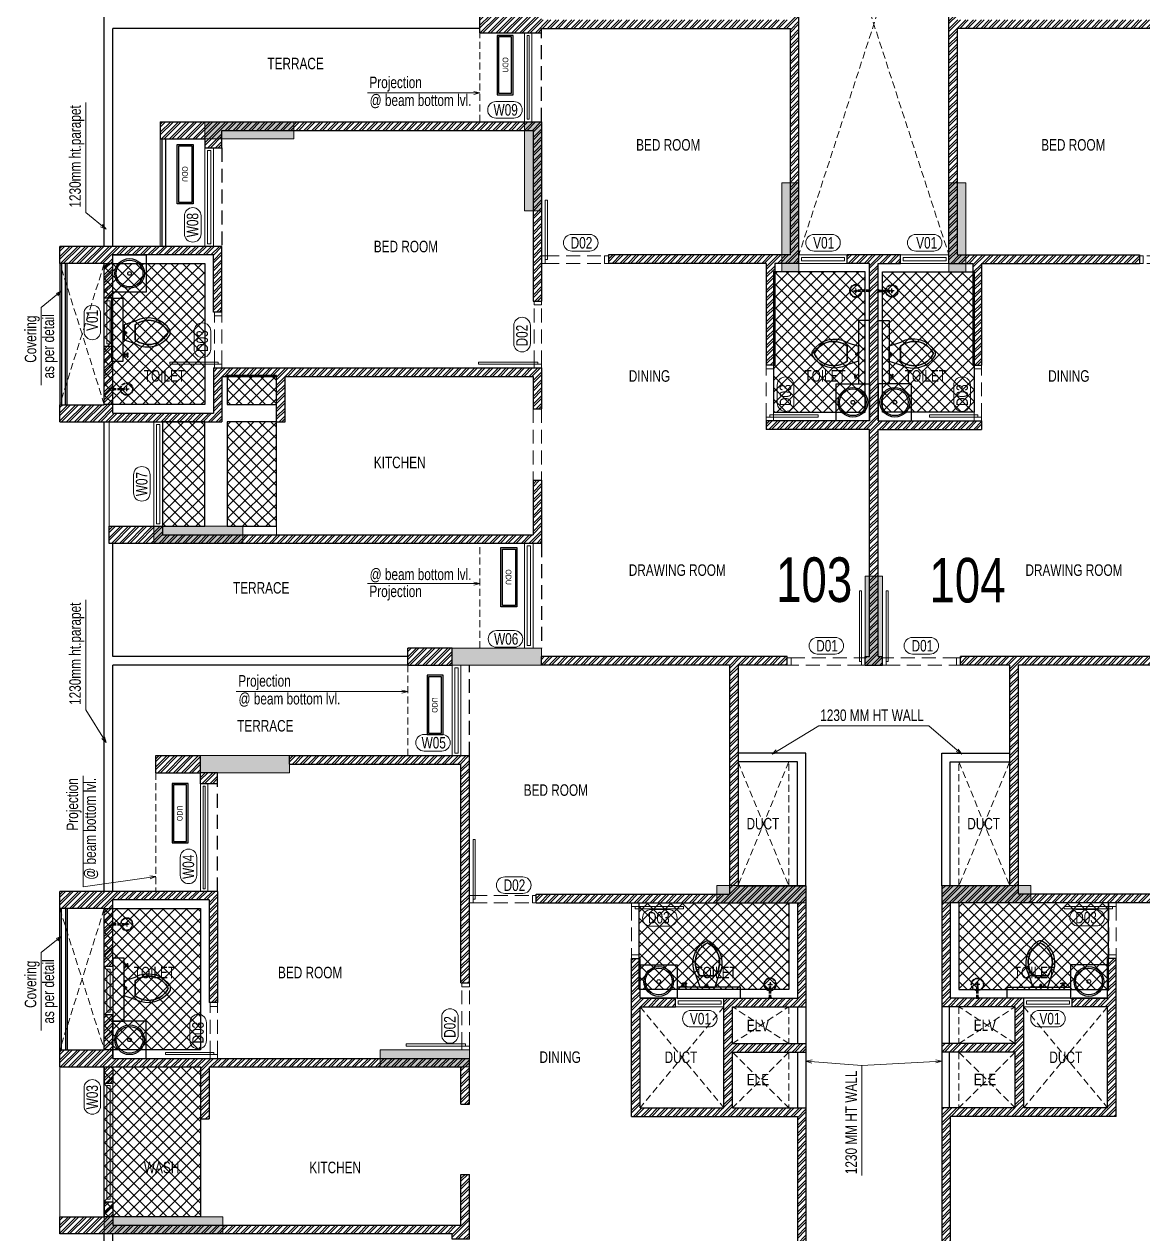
# Model space of a CAD drawing. Header units: inches. Extents: x 853900 to 962947, y 469960 to 560972.
# Drawn here: x 856192 to 871256, y 514553 to 530841 of the extents above; entities that cross this region are included whole.
import ezdxf
from ezdxf.enums import TextEntityAlignment as Align

# ---------------------------------------------------------------- set-up
doc = ezdxf.new("R2010")
doc.units = ezdxf.units.IN
doc.header["$LTSCALE"] = 750
doc.linetypes.add('HIDDEN', pattern=[0.375, 0.25, -0.125])
doc.linetypes.add('HIDDEN2', pattern=[0.1875, 0.125, -0.0625])
doc.layers.get('0').update_dxf_attribs({"color": 8})
for name, color, linetype in [('a-Text-Room-HM', 8, 'Continuous'), ('ELE-02-MSA', 8, 'Continuous'), ('HATCH-SUNK 300MM-MSA', 253, 'Continuous'), ('P.FIXTURE', 8, 'Continuous'), ('R.C.C HATCH-MSA', 253, 'Continuous')]:
    doc.layers.add(name, color=color, linetype=linetype)
for name, color, linetype, lineweight in [('COLUMN', 8, 'Continuous', 13), ('DOOR NO-MSA', 8, 'Continuous', 9), ('DOOR-MSA', 8, 'Continuous', 13), ('DOTTED LINE-MSA', 8, 'HIDDEN2', 13), ('ELE-01-MSA', 8, 'Continuous', 30), ('ELE-03-MSA', 8, 'Continuous', 18), ('ELE-04-MSA', 8, 'Continuous', 15), ('TEXT DETAIL-MSA', 8, 'Continuous', 13), ('TEXT ROOM NAME-MSA', 8, 'Continuous', 13), ('WALL HATCH-MSA', 253, 'Continuous', 9), ('WALL-MSA', 8, 'Continuous', 30), ('WINDOE NO-MAS', 8, 'Continuous', 9), ('WINDOW-MSA', 8, 'Continuous', 13)]:
    doc.layers.add(name, color=color, linetype=linetype, lineweight=lineweight)
doc.styles.add('125', font='swisscl.ttf', dxfattribs={"height": 125})
doc.styles.add('ARIAL', font='swisscl.ttf')
doc.styles.add('Arial Narrow', font='swisscl.ttf', dxfattribs={"height": 150})
doc.styles.add('Arial-Reg', font='swisscl.ttf', dxfattribs={"height": 155})
doc.styles.add('Arial-Reg+0.8Sc', font='swisscl.ttf')
doc.styles.add('MtXpl_Swis721_LtCn_B', font='swisscl.ttf')
doc.dimstyles.new('100 K.T', dxfattribs={"dimtxt": 360, "dimasz": 80, "dimexe": 0.18, "dimexo": 0.0625, "dimgap": 1, "dimtad": 1, "dimdec": 0, "dimzin": 0, "dimdsep": 46, "dimtxsty": 'ARIAL', "dimblk": 'DOT', "dimcen": 0.09, "dimse1": 1, "dimse2": 1, "dimclrd": 50, "dimclrt": 256, "dimadec": 0, "dimazin": 0, "dimtfac": 1, "dimtdec": 0, "dimtofl": 0, "dimtmove": 1, "dimatfit": 0, "dimfxl": 1, "dimtolj": 1, "dimtzin": 0, "dimlwd": -1, "dimarcsym": 0})
pattern_1 = [(45, (-826309.495, -504339.46), (-53.0330086, 53.0330086), []), (45, (-826274.14, -504339.46), (-53.0330086, 53.0330086), [])]

# ---------------------------------------------------------------- blocks, each defined once
blk = doc.blocks.new('A$C59c041b7')
at = {"layer": 'HATCH-SUNK 300MM-MSA', "transparency": 33554559}
h = blk.add_hatch(dxfattribs=at)
h.set_pattern_fill('ANSI37', color=256, scale=35)
h.paths.add_polyline_path([(0, -32653), (1353, -32653), (1353, -34555), (0, -34555)])
h = blk.add_hatch(dxfattribs=at)
h.set_pattern_fill('ANSI37', color=256, scale=35)
h.paths.add_polyline_path([(10248, -32767), (9013, -32767), (9013, -34658), (10248, -34658)])
h = blk.add_hatch(dxfattribs=at)
h.set_pattern_fill('ANSI37', color=256, scale=35)
h.paths.add_polyline_path([(10478, -32767), (11713, -32767), (11713, -34658), (10478, -34658)])
h = blk.add_hatch(dxfattribs=at)
h.set_pattern_fill('ANSI37', color=256, scale=35)
h.paths.add_polyline_path([(2319, -34162), (1653, -34162), (1653, -34555), (2319, -34555)])
h = blk.add_hatch(dxfattribs=at)
h.set_pattern_fill('ANSI37', color=256, scale=35)
h.paths.add_polyline_path([(1353, -34785), (782, -34785), (782, -36194), (1353, -36194)])
h = blk.add_hatch(dxfattribs=at)
h.set_pattern_fill('ANSI37', color=256, scale=35)
h.paths.add_polyline_path([(2319, -34785), (1653, -34785), (1653, -36194), (2319, -36194)])
h = blk.add_hatch(dxfattribs=at)
h.set_pattern_fill('ANSI37', color=256, scale=35)
h.paths.add_polyline_path([(0, -41340), (1295, -41340), (1295, -43242), (0, -43242)])
h = blk.add_hatch(dxfattribs=at)
h.set_pattern_fill('ANSI37', color=256, scale=35)
h.paths.add_polyline_path([(7201, -41262), (9219, -41262), (9219, -42432), (7201, -42432)])
h = blk.add_hatch(dxfattribs=at)
h.set_pattern_fill('ANSI37', color=256, scale=35)
h.paths.add_polyline_path([(13525, -41262), (11507, -41262), (11508, -42432), (13525, -42432)])
h = blk.add_hatch(dxfattribs=at)
h.set_pattern_fill('ANSI37', color=256, scale=35)
h.paths.add_polyline_path([(0, -43472), (1295, -43472), (1295, -45490), (0, -45490)])
at = {"layer": 'HATCH-SUNK 300MM-MSA'}
for points in [[(0, -32653), (1353, -32653), (1353, -34555), (0, -34555)], [(10248, -32767), (9013, -32767), (9013, -34658), (10248, -34658)], [(10478, -32767), (11713, -32767), (11713, -34658), (10478, -34658)], [(2319, -34162), (1653, -34162), (1653, -34555), (2319, -34555)], [(1353, -34785), (782, -34785), (782, -36194), (1353, -36194)], [(2319, -34785), (1653, -34785), (1653, -36194), (2319, -36194)], [(0, -41340), (1295, -41340), (1295, -43242), (0, -43242)], [(7201, -41262), (9219, -41262), (9219, -42432), (7201, -42432)], [(13525, -41262), (11507, -41262), (11508, -42432), (13525, -42432)], [(0, -43472), (1295, -43472), (1295, -45490), (0, -45490)]]:
    blk.add_lwpolyline(points, close=True, dxfattribs=at)
blk = doc.blocks.new('t4tgg34')
for points in [[(375405, -62759), (375391, -62745), (375391, -62738), (375371, -62738), (375371, -62720), (375391, -62720), (375391, -62713), (375405, -62699), (375405, -62635), (375255, -62585, 0.412342), (374785, -62709, 0.132891), (374785, -62761, 0.412336), (375255, -62885), (375405, -62835)], [(375255, -62835, -0.475238), (374809, -62735, -0.475243), (375255, -62635)]]:
    blk.add_lwpolyline(points, format="xyb", close=True)
blk.add_lwpolyline([(375255, -62835), (375255, -62635, 0.475243), (374809, -62735, 0.475238), (375255, -62835, 0.489246)], format="xyb")
blk.add_lwpolyline([(375405, -62635), (375405, -62699), (375391, -62713), (375391, -62720), (375371, -62720), (375371, -62738), (375391, -62738), (375391, -62745), (375405, -62759), (375405, -62699), (375405, -62835)])
blk = doc.blocks.new('9')
at = {"linetype": 'Continuous'}
for p, q in [((709870, -390415), (709870, -390434)), ((709876, -390415), (709876, -390434)), ((709876, -390434), (709870, -390434))]:
    blk.add_line(p, q, dxfattribs=at)
for points in [[(709876, -390396), (709876, -390377), (709870, -390377), (709870, -390396)], [(709895, -390396), (709920, -390370), (709920, -390440), (709895, -390415)]]:
    blk.add_lwpolyline(points, dxfattribs=at)
blk.add_lwpolyline([(709895, -390415), (709870, -390415), (709870, -390396), (709895, -390396)], close=True, dxfattribs=at)
blk = doc.blocks.new('SHOWE')
at = {"linetype": 'HIDDEN', "ltscale": 0.2}
for p, q in [((3964261, -1171718), (3964261, -1171675)), ((3964261, -1171675), (3964263, -1171675)), ((3964261, -1171718), (3964263, -1171718)), ((3964264, -1171676), (3964264, -1171716)), ((3964269, -1171681), (3964269, -1171696)), ((3964269, -1171689), (3964438, -1171689)), ((3964269, -1171712), (3964269, -1171696)), ((3964269, -1171704), (3964438, -1171704)), ((3964479, -1171696), (3964416, -1171696)), ((3964447, -1171665), (3964447, -1171728))]:
    blk.add_line(p, q, dxfattribs=at)
for radius in [12.5, 10.6]:
    blk.add_circle((3964447, -1171696), radius, dxfattribs=at)
for centre, radius, start, end in [((3964262, -1171676), 1.76, 358.0282, 62.0821), ((3964262, -1171716), 1.76, 297.9179, 1.9718), ((3964260, -1171685), 10.1, 28.3436, 64.2104), ((3964260, -1171707), 10.1, 295.7896, 331.6564), ((3964447, -1171696), 84.1, 185.2383, 174.7617), ((3964447, -1171696), 81.4, 185.4105, 174.5895), ((3964447, -1171696), 78, 185.6496, 174.3504)]:
    blk.add_arc(centre, radius, start, end, dxfattribs=at)
blk = doc.blocks.new('A$Ca69f7aba')
at = {"layer": 'WINDOW-MSA', "ltscale": 5000}
for points in [[(-750, 0), (-700, 0), (-700, -100), (-750, -100)], [(0, 0), (-50, 0), (-50, -100), (0, -100)], [(-50, -50), (-50, -700), (-80, -700), (-80, -50)]]:
    blk.add_lwpolyline(points, close=True, dxfattribs=at)
at = {"layer": 'WINDOW-MSA', "linetype": 'HIDDEN'}
blk.add_lwpolyline([(-50, 0), (-700, 0)], dxfattribs=at)
at = {"layer": 'WINDOW-MSA', "linetype": 'HIDDEN', "elevation": 0}
blk.add_lwpolyline([(-50, -100), (-700, -100)], dxfattribs=at)
blk = doc.blocks.new('A$C16cd5f5f')
at = {"layer": 'WINDOW-MSA', "ltscale": 5000}
for points in [[(50, 50), (50, 850), (80, 850), (80, 50)], [(0, 0), (50, 0), (50, 100), (0, 100)], [(900, 0), (850, 0), (850, 100), (900, 100)]]:
    blk.add_lwpolyline(points, close=True, dxfattribs=at)
at = {"layer": 'WINDOW-MSA', "linetype": 'HIDDEN', "elevation": 0}
blk.add_lwpolyline([(50, 100), (850, 100)], dxfattribs=at)
at = {"layer": 'WINDOW-MSA', "linetype": 'HIDDEN'}
blk.add_lwpolyline([(50, 0), (850, 0)], dxfattribs=at)
blk = doc.blocks.new('A$Cbea8c011')
at = {"layer": 'ELE-02-MSA', "elevation": 0}
for points in [[(400, -108), (-400, -108), (-400, 108), (400, 108)], [(380, -88), (-380, -88), (-380, 88), (380, 88)]]:
    blk.add_lwpolyline(points, close=True, dxfattribs=at)
at = {"layer": 'TEXT DETAIL-MSA', "style": 'Arial Narrow'}
blk.add_text('ODU', height=75, dxfattribs=at).set_placement((-106, -42, 0))
blk = doc.blocks.new('A$C0454f6c0')
at = {"layer": 'WINDOW-MSA', "ltscale": 5000}
for points in [[(0, 1050), (0, 1000), (-100, 1000), (-100, 1050)], [(0, 0), (0, 50), (-100, 50), (-100, 0)]]:
    blk.add_lwpolyline(points, close=True, dxfattribs=at)
at = {"layer": 'WINDOW-MSA', "linetype": 'HIDDEN'}
for points in [[(-100, 1000), (-100, 50)], [(0, 50), (0, 1000)]]:
    blk.add_lwpolyline(points, dxfattribs=at)
at = {"layer": 'WINDOW-MSA', "ltscale": 5000, "elevation": 0}
blk.add_lwpolyline([(-50, 50), (-1000, 50), (-1000, 80), (-50, 80)], close=True, dxfattribs=at)
blk = doc.blocks.new('Win-Tag-03')
blk.add_lwpolyline([(-130, 120), (130, 120, -0.414214), (250, 0), (250, 0, -0.414214), (130, -120), (-130, -120, -0.414214), (-250, 0), (-250, 0, -0.414214)], format="xyb", close=True)
blk = doc.blocks.new('_Dot')
at = {"linetype": 'ByBlock', "lineweight": -2}
blk.add_line((-0.5, 0), (-1, 0), dxfattribs=at)
at = {"linetype": 'ByBlock', "const_width": 0.5}
blk.add_lwpolyline([(-0.25, 0, 1), (0.25, 0, 1)], format="xyb", close=True, dxfattribs=at)
blk = doc.blocks.new('BLOCK-G & H TYPICAL COLOUMN')
at = {"layer": 'R.C.C HATCH-MSA'}
h = blk.add_hatch(color=256, dxfattribs=at)
h.dxf.hatch_style = 1
h.paths.add_polyline_path([(172697.62, -104207.75), (172688.57, -104207.75), (172688.57, -104255), (172697.62, -104255)])
h.paths.add_polyline_path([(172327.12, -104207.75), (172336.18, -104207.75), (172336.18, -104255), (172327.12, -104255)])
h.paths.add_polyline_path([(172819.88, -104207.75), (172819.88, -104216.81), (172867.12, -104216.81), (172867.12, -104207.75)])
h.paths.add_polyline_path([(172204.87, -104207.75), (172204.87, -104216.81), (172157.62, -104216.81), (172157.62, -104207.75)])
h.paths.add_polyline_path([(172561.18, -104240.06), (172552.12, -104240.06), (172552.12, -104287.31), (172561.18, -104287.31)])
h.paths.add_polyline_path([(172463.57, -104240.06), (172472.62, -104240.06), (172472.62, -104287.31), (172463.57, -104287.31)])
h.paths.add_polyline_path([(172177.87, -104422.2), (172177.87, -104431.25), (172130.62, -104431.25), (172130.62, -104422.2)])
h.paths.add_polyline_path([(172894.12, -104422.2), (172894.12, -104431.25), (172846.88, -104431.25), (172846.88, -104422.2)])
h.paths.add_polyline_path([(172336.12, -104486.75), (172336.12, -104495.81), (172288.87, -104495.81), (172288.87, -104486.75)])
h.paths.add_polyline_path([(172202.62, -104543.75), (172202.62, -104552.81), (172155.37, -104552.81), (172155.37, -104543.75)])
h.paths.add_polyline_path([(172822.13, -104543.75), (172822.13, -104552.81), (172869.37, -104552.81), (172869.37, -104543.75)])
h.paths.add_polyline_path([(172516.9, -104495.81), (172507.85, -104495.81), (172507.85, -104448.56), (172516.9, -104448.56)])
h.paths.add_polyline_path([(172697.62, -104104.25), (172688.57, -104104.25), (172688.57, -104057.01), (172697.62, -104057.01)])
h.paths.add_polyline_path([(172327.12, -104104.25), (172336.18, -104104.25), (172336.18, -104057.01), (172327.12, -104057.01)])
h.paths.add_polyline_path([(172819.88, -104104.25), (172819.88, -104095.2), (172867.12, -104095.2), (172867.12, -104104.25)])
h.paths.add_polyline_path([(172204.87, -104104.25), (172204.87, -104095.2), (172157.62, -104095.2), (172157.62, -104104.25)])
h.paths.add_polyline_path([(172561.18, -104071.94), (172552.12, -104071.94), (172552.12, -104024.7), (172561.18, -104024.7)])
h.paths.add_polyline_path([(172463.57, -104071.94), (172472.62, -104071.94), (172472.62, -104024.7), (172463.57, -104024.7)])
h.paths.add_polyline_path([(172177.87, -103889.81), (172177.87, -103880.75), (172130.62, -103880.75), (172130.62, -103889.81)])
h.paths.add_polyline_path([(172894.12, -103889.81), (172894.12, -103880.75), (172846.88, -103880.75), (172846.88, -103889.81)])
h.paths.add_polyline_path([(172336.12, -103825.25), (172336.12, -103816.2), (172288.87, -103816.2), (172288.87, -103825.25)])
h.paths.add_polyline_path([(172202.62, -103768.25), (172202.62, -103759.2), (172155.37, -103759.2), (172155.37, -103768.25)])
h.paths.add_polyline_path([(172822.13, -103768.25), (172822.13, -103759.2), (172869.37, -103759.2), (172869.37, -103768.25)])
h.paths.add_polyline_path([(172516.9, -103816.2), (172507.85, -103816.2), (172507.85, -103863.44), (172516.9, -103863.44)])
h.paths.add_polyline_path([(172548.37, -103699.31), (172548.37, -103690.25), (172595.62, -103690.25), (172595.62, -103699.31)])
h.paths.add_polyline_path([(172476.37, -103699.31), (172476.37, -103690.25), (172429.13, -103690.25), (172429.13, -103699.31)])
h.paths.add_polyline_path([(172726.82, -103612.31), (172726.82, -103603.25), (172774.06, -103603.25), (172774.06, -103612.31)])
h.paths.add_polyline_path([(172297.93, -103612.31), (172297.93, -103603.25), (172250.69, -103603.25), (172250.69, -103612.31)])
h.paths.add_polyline_path([(172920.37, -103523.81), (172920.37, -103514.75), (172857.56, -103514.75), (172857.56, -103523.81)])
h.paths.add_polyline_path([(172104.37, -103523.81), (172104.37, -103514.75), (172167.19, -103514.75), (172167.19, -103523.81)])
h.paths.add_polyline_path([(172476.37, -103492.94), (172467.32, -103492.94), (172467.32, -103445.7), (172476.37, -103445.7)])
h.paths.add_polyline_path([(172548.37, -103492.94), (172557.43, -103492.94), (172557.43, -103445.7), (172548.37, -103445.7)])
h.paths.add_polyline_path([(172663.43, -103454.75), (172759.5, -103454.75), (172759.5, -103349.7), (172663.43, -103349.7), (172663.43, -103358.75), (172750.44, -103358.75), (172750.44, -103445.7), (172663.43, -103445.7)])
h.paths.add_polyline_path([(172361.32, -103454.75), (172265.25, -103454.75), (172265.25, -103349.7), (172361.32, -103349.7), (172361.32, -103358.75), (172274.31, -103358.75), (172274.31, -103445.7), (172361.32, -103445.7)])
h.paths.add_polyline_path([(172428.37, -103358.75), (172419.32, -103358.75), (172419.32, -103311.51), (172428.37, -103311.51)])
h.paths.add_polyline_path([(172428.37, -103132.74), (172419.32, -103132.74), (172419.32, -103179.99), (172428.37, -103179.99)])
h.paths.add_polyline_path([(172151.62, -103286.75), (172151.62, -103277.7), (172104.37, -103277.7), (172104.37, -103286.75)])
h.paths.add_polyline_path([(172245.43, -103162.74), (172245.43, -103153.68), (172198.19, -103153.68), (172198.19, -103162.74)])
h.paths.add_polyline_path([(172428.37, -103021.25), (172419.32, -103021.25), (172419.32, -103068.5), (172428.37, -103068.5)])
h.paths.add_polyline_path([(172245.43, -102997.25), (172236.37, -102997.25), (172236.37, -103044.5), (172245.43, -103044.5)])
h.paths.add_polyline_path([(172104.37, -102997.25), (172104.37, -103006.31), (172151.62, -103006.31), (172151.62, -102997.25)])
h.paths.add_polyline_path([(172596.37, -103358.75), (172605.43, -103358.75), (172605.43, -103311.51), (172596.37, -103311.51)])
h.paths.add_polyline_path([(172596.37, -103132.74), (172605.43, -103132.74), (172605.43, -103179.99), (172596.37, -103179.99)])
h.paths.add_polyline_path([(172873.13, -103286.75), (172873.13, -103277.7), (172920.37, -103277.7), (172920.37, -103286.75)])
h.paths.add_polyline_path([(172779.32, -103162.74), (172779.32, -103153.68), (172826.56, -103153.68), (172826.56, -103162.74)])
h.paths.add_polyline_path([(172596.37, -103021.25), (172605.43, -103021.25), (172605.43, -103068.5), (172596.37, -103068.5)])
h.paths.add_polyline_path([(172779.32, -102997.25), (172788.37, -102997.25), (172788.37, -103044.5), (172779.32, -103044.5)])
h.paths.add_polyline_path([(172920.37, -102997.25), (172920.37, -103006.31), (172873.13, -103006.31), (172873.13, -102997.25)])
h.paths.add_polyline_path([(172548.37, -104612.7), (172548.37, -104621.75), (172595.62, -104621.75), (172595.62, -104612.7)])
h.paths.add_polyline_path([(172476.37, -104612.7), (172476.37, -104621.75), (172429.13, -104621.75), (172429.13, -104612.7)])
h.paths.add_polyline_path([(172297.93, -104699.7), (172297.93, -104708.75), (172250.69, -104708.75), (172250.69, -104699.7)])
h.paths.add_polyline_path([(172104.37, -104788.2), (172104.37, -104797.25), (172167.19, -104797.25), (172167.19, -104788.2)])
h.paths.add_polyline_path([(172726.82, -104699.7), (172726.82, -104708.75), (172774.06, -104708.75), (172774.06, -104699.7)])
h.paths.add_polyline_path([(172920.37, -104788.2), (172920.37, -104797.25), (172857.56, -104797.25), (172857.56, -104788.2)])
h.paths.add_polyline_path([(172476.37, -104819.06), (172467.32, -104819.06), (172467.32, -104866.31), (172476.37, -104866.31)])
h.paths.add_polyline_path([(172548.37, -104819.06), (172557.43, -104819.06), (172557.43, -104866.31), (172548.37, -104866.31)])
h.paths.add_polyline_path([(172663.43, -104857.25), (172759.5, -104857.25), (172759.5, -104962.31), (172663.43, -104962.31), (172663.43, -104953.25), (172750.44, -104953.25), (172750.44, -104866.31), (172663.43, -104866.31)])
h.paths.add_polyline_path([(172361.32, -104857.25), (172265.25, -104857.25), (172265.25, -104962.31), (172361.32, -104962.31), (172361.32, -104953.25), (172274.31, -104953.25), (172274.31, -104866.31), (172361.32, -104866.31)])
h.paths.add_polyline_path([(172428.37, -104953.25), (172419.32, -104953.25), (172419.32, -105000.5), (172428.37, -105000.5)])
h.paths.add_polyline_path([(172428.37, -105178.31), (172419.32, -105178.31), (172419.32, -105131.06), (172428.37, -105131.06)])
h.paths.add_polyline_path([(172151.62, -105025.25), (172151.62, -105034.31), (172104.37, -105034.31), (172104.37, -105025.25)])
h.paths.add_polyline_path([(172245.43, -105072.5), (172236.37, -105072.5), (172236.37, -105025.25), (172245.43, -105025.25)])
h.paths.add_polyline_path([(172428.37, -105290.75), (172419.32, -105290.75), (172419.32, -105243.51), (172428.37, -105243.51)])
h.paths.add_polyline_path([(172245.43, -105314.75), (172236.37, -105314.75), (172236.37, -105267.51), (172245.43, -105267.51)])
h.paths.add_polyline_path([(172104.37, -105277.35), (172113.43, -105277.35), (172113.43, -105314.75), (172104.37, -105314.75)])
h.paths.add_polyline_path([(172596.37, -104953.25), (172605.43, -104953.25), (172605.43, -105000.5), (172596.37, -105000.5)])
h.paths.add_polyline_path([(172596.37, -105178.31), (172605.43, -105178.31), (172605.43, -105131.06), (172596.37, -105131.06)])
h.paths.add_polyline_path([(172873.13, -105025.25), (172873.13, -105034.31), (172920.37, -105034.31), (172920.37, -105025.25)])
h.paths.add_polyline_path([(172788.37, -105025.25), (172779.32, -105025.25), (172779.32, -105072.5), (172788.37, -105072.5)])
h.paths.add_polyline_path([(172596.37, -105290.75), (172605.43, -105290.75), (172605.43, -105243.51), (172596.37, -105243.51)])
h.paths.add_polyline_path([(172779.32, -105314.75), (172788.37, -105314.75), (172788.37, -105267.51), (172779.32, -105267.51)])
h.paths.add_polyline_path([(172911.32, -105314.75), (172920.37, -105314.75), (172920.37, -105277.35), (172911.32, -105277.35)])
h.paths.add_polyline_path([(172688.63, -104486.75), (172688.63, -104495.81), (172735.87, -104495.81), (172735.87, -104486.75)])
h.paths.add_polyline_path([(172688.63, -103825.25), (172688.63, -103816.2), (172735.87, -103816.2), (172735.87, -103825.25)])
at = {"layer": 'COLUMN'}
for points in [[(172204.87, -104207.75), (172204.87, -104216.81), (172157.62, -104216.81), (172157.62, -104207.75)], [(172327.12, -104207.75), (172336.18, -104207.75), (172336.18, -104255), (172327.12, -104255)], [(172463.57, -104240.06), (172472.62, -104240.06), (172472.62, -104287.31), (172463.57, -104287.31)], [(172561.18, -104240.06), (172552.12, -104240.06), (172552.12, -104287.31), (172561.18, -104287.31)], [(172177.87, -104422.2), (172177.87, -104431.25), (172130.62, -104431.25), (172130.62, -104422.2)], [(172516.9, -104495.81), (172507.85, -104495.81), (172507.85, -104448.56), (172516.9, -104448.56)], [(172336.12, -104486.75), (172336.12, -104495.81), (172288.87, -104495.81), (172288.87, -104486.75)], [(172202.62, -104543.75), (172202.62, -104552.81), (172155.37, -104552.81), (172155.37, -104543.75)], [(172476.37, -104612.7), (172476.37, -104621.75), (172429.13, -104621.75), (172429.13, -104612.7)], [(172548.37, -104612.7), (172548.37, -104621.75), (172595.62, -104621.75), (172595.62, -104612.7)], [(172297.93, -104699.7), (172297.93, -104708.75), (172250.69, -104708.75), (172250.69, -104699.7)], [(172104.37, -104788.2), (172104.37, -104797.25), (172167.19, -104797.25), (172167.19, -104788.2)]]:
    blk.add_lwpolyline(points, close=True, dxfattribs=at)
blk = doc.blocks.new('A$C725dc162')
at = {"layer": 'a-Text-Room-HM', "style": 'Arial-Reg'}
for s, p in [('103', (-3681, -37212)), ('104', (-1616, -37219))]:
    blk.add_text(s, height=600, dxfattribs=at).set_placement(p)
blk = doc.blocks.new('A$Ca663e582')
at = {"layer": 'WALL HATCH-MSA'}
h = blk.add_hatch(dxfattribs=at)
h.set_pattern_fill('ANSI32', color=256, scale=200)
h.set_pattern_definition(pattern_1)
h.paths.add_polyline_path([(5058, 29547), (5058, 29317), (5888, 29317), (5888, 29375), (9239, 29375), (9239, 26327), (6788, 26327), (6788, 26212), (8913, 26212), (8913, 24841), (9028, 24841), (9028, 26212), (9354, 26212), (9354, 32652), (9028, 32652), (9028, 34023), (8913, 34023), (8913, 32652), (6788, 32652), (6788, 32537), (9239, 32537), (9239, 29490), (5888, 29490), (5888, 29547)])
h = blk.add_hatch(dxfattribs=at)
h.set_pattern_fill('ANSI32', color=256, scale=200)
h.set_pattern_definition(pattern_1)
h.paths.add_polyline_path([(14839, 29547), (14839, 29490), (11488, 29490), (11488, 32537), (13939, 32537), (13939, 32652), (11813, 32652), (11813, 34023), (11698, 34023), (11698, 32652), (11373, 32652), (11373, 26212), (11698, 26212), (11698, 24841), (11813, 24841), (11813, 26212), (13939, 26212), (13939, 26327), (11488, 26327), (11488, 29375), (14839, 29375), (14839, 29317), (15669, 29317), (15669, 29547)])
h = blk.add_hatch(dxfattribs=at)
h.set_pattern_fill('ANSI32', color=256, scale=200)
h.set_pattern_definition(pattern_1)
h.paths.add_polyline_path([(753, 28118), (753, 27888), (1353, 27888), (1353, 27768), (1583, 27768), (1583, 28003), (5773, 28003), (5773, 25703), (5888, 25703), (5888, 28118)])
h = blk.add_hatch(dxfattribs=at)
h.set_pattern_fill('ANSI32', color=256, scale=200)
h.set_pattern_definition(pattern_1)
h.paths.add_polyline_path([(0, 26211), (0, 25741), (115, 25741), (115, 26326), (1468, 26326), (1468, 25553), (1583, 25553), (1583, 26441), (-600, 26441), (-600, 26211)])
h = blk.add_hatch(dxfattribs=at)
h.set_pattern_fill('ANSI32', color=256, scale=200)
h.set_pattern_definition(pattern_1)
h.paths.add_polyline_path([(10004, 26327), (10004, 26212), (10306, 26212), (10306, 24091), (8913, 24091), (8913, 23976), (10306, 23976), (10306, 20916), (10248, 20916), (10248, 20801), (10478, 20801), (10478, 20916), (10421, 20916), (10421, 23976), (11813, 23976), (11813, 24091), (10421, 24091), (10421, 26212), (10723, 26212), (10723, 26327)])
h = blk.add_hatch(dxfattribs=at)
h.set_pattern_fill('ANSI32', color=256, scale=200)
h.set_pattern_definition([(45, (-826309.495, -504324.46), (-53.0330086, 53.0330086), []), (45, (-826274.14, -504324.46), (-53.0330086, 53.0330086), [])])
h.paths.add_polyline_path([(1583, 24079), (1583, 24688), (2319, 24688), (2319, 24079), (2434, 24079), (2434, 24688), (5773, 24688), (5773, 24253), (5888, 24253), (5888, 24803), (1468, 24803), (1468, 24194), (115, 24194), (115, 25091), (0, 25091), (0, 24309), (-600, 24309), (-600, 24079)])
h = blk.add_hatch(dxfattribs=at)
h.set_pattern_fill('ANSI32', color=256, scale=200)
h.set_pattern_definition(pattern_1)
h.paths.add_polyline_path([(5773, 22556), (782, 22556), (782, 22671), (67, 22671), (67, 22441), (5888, 22441), (5888, 23291), (5773, 23291)])
h = blk.add_hatch(dxfattribs=at)
h.set_pattern_fill('ANSI32', color=256, scale=200)
h.set_pattern_definition(pattern_1)
h.paths.add_polyline_path([(4686, 20801), (4686, 21031), (4086, 21031), (4086, 20801)])
h = blk.add_hatch(dxfattribs=at)
h.set_pattern_fill('ANSI32', color=256, scale=200)
h.set_pattern_definition(pattern_1)
h.paths.add_polyline_path([(9334, 17602), (9334, 16317), (8344, 16317), (8344, 14841), (7216, 14841), (7216, 16202), (7694, 16202), (7694, 16317), (7216, 16317), (7216, 16852), (7101, 16852), (7101, 14726), (9334, 14726), (9334, 11506), (9219, 11506), (9219, 11391), (9449, 11391), (9449, 14841), (8459, 14841), (8459, 15591), (9449, 15591), (9449, 15706), (8459, 15706), (8459, 16202), (9449, 16202), (9449, 17832), (8534, 17832), (8534, 20801), (9198, 20801), (9198, 20916), (5886, 20916), (5886, 20801), (8419, 20801), (8419, 17717), (5816, 17717), (5816, 17602)])
h = blk.add_hatch(dxfattribs=at)
h.set_pattern_fill('ANSI32', color=256, scale=200)
h.set_pattern_definition(pattern_1)
h.paths.add_polyline_path([(11528, 20916), (11528, 20801), (12192, 20801), (12192, 17832), (11278, 17832), (11278, 16202), (12268, 16202), (12268, 15706), (11278, 15706), (11278, 15591), (12268, 15591), (12268, 14841), (11278, 14841), (11278, 11391), (11508, 11391), (11508, 11506), (11393, 11506), (11393, 14726), (13626, 14726), (13626, 16852), (13511, 16852), (13511, 16317), (13033, 16317), (13033, 16202), (13511, 16202), (13511, 14841), (12383, 14841), (12383, 16317), (11393, 16317), (11393, 17602), (14910, 17602), (14910, 17717), (12307, 17717), (12307, 20801), (14840, 20801), (14840, 20916)])
h = blk.add_hatch(dxfattribs=at)
h.set_pattern_fill('ANSI32', color=256, scale=200)
h.set_pattern_definition(pattern_1)
h.paths.add_polyline_path([(1295, 19353), (1295, 19583), (695, 19583), (695, 19353)])
h = blk.add_hatch(dxfattribs=at)
h.set_pattern_fill('ANSI32', color=256, scale=200)
h.set_pattern_definition(pattern_1)
h.paths.add_polyline_path([(2495, 19583), (2495, 19468), (4801, 19468), (4801, 16522), (4916, 16522), (4916, 19583)])
h = blk.add_hatch(dxfattribs=at)
h.set_pattern_fill('ANSI32', color=256, scale=200)
h.set_pattern_definition(pattern_1)
h.paths.add_polyline_path([(1525, 19205), (1525, 19353), (1295, 19353), (1295, 19205)])
h = blk.add_hatch(dxfattribs=at)
h.set_pattern_fill('ANSI32', color=256, scale=200)
h.set_pattern_definition(pattern_1)
h.paths.add_polyline_path([(0, 17525), (0, 16742), (115, 16742), (115, 17640), (1410, 17640), (1410, 16257), (1525, 16257), (1525, 17755), (-600, 17755), (-600, 17525)])
h = blk.add_hatch(dxfattribs=at)
h.set_pattern_fill('ANSI32', color=256, scale=200)
h.set_pattern_definition(pattern_1)
h.paths.add_polyline_path([(-600, 15622), (-600, 15392), (0, 15392), (0, 15175), (115, 15175), (115, 15392), (1295, 15392), (1295, 14692), (1410, 14692), (1410, 15392), (4801, 15392), (4801, 14892), (4916, 14892), (4916, 15507), (115, 15507), (115, 16092), (0, 16092), (0, 15622)])
h = blk.add_hatch(dxfattribs=at)
h.set_pattern_fill('ANSI32', color=256, scale=200)
h.set_pattern_definition(pattern_1)
h.paths.add_polyline_path([(-600, 13375), (-600, 13145), (4686, 13145), (4686, 13071), (4916, 13071), (4916, 13945), (4801, 13945), (4801, 13260), (115, 13260), (115, 13575), (0, 13575), (0, 13375)])
at = {"layer": 'DOOR-MSA', "linetype": 'HIDDEN'}
for p, q in [((5773, 24253), (5773, 23291)), ((5888, 24253), (5888, 23291))]:
    blk.add_line(p, q, dxfattribs=at)
at = {"layer": 'DOTTED LINE-MSA'}
for p, q in [((11373, 32537), (9354, 26327)), ((9354, 32537), (11373, 26327)), ((5058, 28118), (5058, 29317)), ((5058, 21031), (5058, 22441)), ((4086, 20801), (4086, 19583)), ((9219, 19501), (8534, 17832)), ((8534, 19501), (9219, 17832)), ((9219, 17832), (9219, 19501)), ((11508, 17832), (11508, 19501)), ((11508, 19501), (12192, 17832)), ((12192, 19501), (11508, 17832)), ((695, 19353), (695, 17755)), ((8344, 16202), (7216, 14841)), ((7216, 16202), (8344, 14841)), ((8459, 15706), (9219, 16202)), ((9219, 15706), (8459, 16202)), ((9219, 16202), (9219, 15706)), ((11508, 16202), (11508, 15706)), ((12268, 15706), (11508, 16202)), ((11508, 15706), (12268, 16202)), ((12383, 16202), (13511, 14841)), ((13511, 16202), (12383, 14841)), ((8459, 15591), (9219, 14841)), ((9219, 15591), (8459, 14841)), ((9219, 15591), (9219, 14841)), ((11508, 15591), (11508, 14841)), ((12268, 15591), (11508, 14841)), ((11508, 15591), (12268, 14841))]:
    blk.add_line(p, q, dxfattribs=at)
for points in [[(0, 26211), (-600, 24309)], [(0, 24309), (-600, 26211)], [(0, 17525), (-600, 15622)], [(-600, 17525), (0, 15622)]]:
    blk.add_lwpolyline(points, dxfattribs=at)
at = {"layer": 'ELE-01-MSA'}
for p, q in [((-575, 26211), (-575, 24309)), ((-525, 24309), (-525, 26211)), ((9334, 17832), (9334, 19501)), ((11393, 17832), (11393, 19501)), ((-575, 15622), (-575, 17525)), ((-525, 17525), (-525, 15622)), ((9334, 16202), (9334, 15706)), ((9449, 16202), (9449, 15706)), ((11278, 16202), (11278, 15706)), ((11378, 16202), (11378, 15706)), ((9334, 15591), (9334, 14841)), ((9449, 15591), (9449, 14841)), ((11278, 15591), (11278, 14841)), ((11378, 15591), (11378, 14841))]:
    blk.add_line(p, q, dxfattribs=at)
for points in [[(9449, 17832), (9449, 19616), (8534, 19616)], [(11278, 17832), (11278, 19616), (12192, 19616)], [(9334, 19501), (8534, 19501)], [(11393, 19501), (12192, 19501)]]:
    blk.add_lwpolyline(points, dxfattribs=at)
at = {"layer": 'ELE-02-MSA'}
for p, q in [((0, 26441), (0, 32423)), ((115, 26441), (115, 29375)), ((5058, 29375), (115, 29375)), ((778, 26441), (778, 27888)), ((828, 26441), (828, 27888)), ((-600, 26211), (-600, 24309)), ((-500, 24309), (-500, 26211)), ((0, 17755), (0, 24079)), ((115, 20916), (115, 22441)), ((4086, 20916), (115, 20916)), ((115, 17755), (115, 20801)), ((4086, 20801), (115, 20801)), ((-600, 15622), (-600, 17525)), ((-500, 17525), (-500, 15622)), ((0, 7353), (0, 13145)), ((115, 9125), (115, 13145))]:
    blk.add_line(p, q, dxfattribs=at)
at = {"layer": 'ELE-02-MSA', "linetype": 'HIDDEN'}
for p, q in [((5888, 28118), (5888, 29317)), ((1583, 27768), (1583, 26441)), ((5888, 22441), (5888, 21031)), ((4916, 19583), (4916, 20801)), ((1525, 17755), (1525, 19205))]:
    blk.add_line(p, q, dxfattribs=at)
at = {"layer": 'ELE-03-MSA'}
for p, q in [((2319, 24079), (2319, 22556)), ((1295, 14692, 0), (1295, 13375))]:
    blk.add_line(p, q, dxfattribs=at)
at = {"layer": 'ELE-04-MSA'}
for p, q in [((753, 26441), (753, 27888)), ((67, 22671), (67, 24079)), ((-600, 13375), (-600, 15392))]:
    blk.add_line(p, q, dxfattribs=at)
at = {"layer": 'P.FIXTURE'}
for points in [[(115, 26326), (565, 26326), (565, 25826), (115, 25826)], [(250, 25741), (250, 24891), (100, 24891), (100, 25741)], [(10156, 25441), (10156, 24591), (10306, 24591), (10306, 25441)], [(10571, 25441), (10571, 24591), (10421, 24591), (10421, 25441)], [(9856, 24591), (10306, 24591), (10306, 24091), (9856, 24091)], [(10871, 24591), (10421, 24591), (10421, 24091), (10871, 24091)], [(265, 16007), (265, 16857), (115, 16857), (115, 16007)], [(7716, 16767), (7716, 16317), (7216, 16317), (7216, 16767)], [(13011, 16767), (13011, 16317), (13511, 16317), (13511, 16767)], [(8566, 16467), (7716, 16467), (7716, 16317), (8566, 16317)], [(12160, 16467), (13011, 16467), (13011, 16317), (12160, 16317)], [(115, 15507), (565, 15507), (565, 16007), (115, 16007)]]:
    blk.add_lwpolyline(points, close=True, dxfattribs=at)
for centre, radius in [((340, 26076), 200), ((340, 26076), 180), ((340, 26076), 25), ((10081, 24341), 200), ((10081, 24341), 180), ((10646, 24341), 200), ((10646, 24341), 180), ((10081, 24341), 25), ((10646, 24341), 25), ((7466, 16542), 200), ((7466, 16542), 180), ((13260, 16542), 200), ((13260, 16542), 180), ((7466, 16542), 25), ((13260, 16542), 25), ((340, 15757), 200), ((340, 15757), 180), ((340, 15757), 25)]:
    blk.add_circle(centre, radius, dxfattribs=at)
at = {"layer": 'WALL-MSA'}
for p, q in [((9354, 26212), (9354, 32652)), ((11373, 26212), (11373, 32652)), ((5058, 29317), (5058, 29547)), ((5888, 29375), (9239, 29375)), ((5888, 29317), (5888, 29375)), ((9239, 26327), (9239, 29375)), ((14839, 29375), (11488, 29375)), ((11488, 26327), (11488, 29375)), ((5058, 29317), (5888, 29317)), ((753, 28118), (5888, 28118)), ((753, 28118), (753, 27888)), ((5888, 28118), (5888, 25703)), ((753, 27888), (1353, 27888)), ((1353, 27888), (1353, 27768)), ((1583, 28003), (5773, 28003)), ((1583, 27768), (1583, 28003)), ((5773, 28003), (5773, 25703)), ((1353, 27768), (1583, 27768)), ((-600, 26211), (-600, 26441)), ((1583, 26441), (-600, 26441)), ((1583, 25553), (1583, 26441)), ((115, 25741), (115, 26326)), ((1468, 26326), (115, 26326)), ((1468, 25553), (1468, 26326, 0)), ((6788, 26327), (6788, 26212)), ((9239, 26327), (6788, 26327)), ((10004, 26212), (10004, 26327)), ((10723, 26327), (10004, 26327)), ((10723, 26212), (10723, 26327)), ((11488, 26327), (13939, 26327)), ((13939, 26327), (13939, 26212)), ((0, 26211), (-600, 26211)), ((0, 25741), (0, 26211)), ((8913, 26212), (6788, 26212)), ((8913, 26212), (8913, 24841)), ((9354, 26212), (9028, 26212)), ((9028, 26212), (9028, 24841)), ((10306, 26212), (10004, 26212)), ((10306, 24091), (10306, 26212)), ((10421, 24091), (10421, 26212)), ((10421, 26212), (10723, 26212)), ((11373, 26212), (11698, 26212)), ((11698, 26212), (11698, 24841)), ((11813, 26212), (13939, 26212)), ((11813, 26212), (11813, 24841)), ((115, 25741), (0, 25741)), ((5773, 25703), (5888, 25703)), ((1583, 25553), (1468, 25553)), ((0, 24309), (0, 25091)), ((115, 25091), (0, 25091)), ((115, 24194), (115, 25091)), ((1468, 24803), (5888, 24803)), ((1468, 24803, 0), (1468, 24194)), ((5888, 24803), (5888, 24253)), ((9028, 24841), (8913, 24841)), ((11698, 24841), (11813, 24841)), ((1583, 24688), (2319, 24688)), ((1583, 24688), (1583, 24079)), ((2319, 24079), (2319, 24688)), ((2434, 24688), (5773, 24688)), ((2434, 24079), (2434, 24688)), ((5773, 24688), (5773, 24253)), ((-600, 24079), (-600, 24309)), ((-600, 24309), (0, 24309)), ((115, 24194), (1468, 24194)), ((5773, 24253), (5888, 24253)), ((-600, 24079), (1583, 24079)), ((2319, 24079), (2434, 24079)), ((10306, 24091), (8913, 24091)), ((8913, 24091), (8913, 23976)), ((10306, 23976), (8913, 23976)), ((10306, 20916), (10306, 23976)), ((10421, 24091), (11813, 24091)), ((10421, 20916), (10421, 23976)), ((10421, 23976), (11813, 23976)), ((11813, 24091), (11813, 23976)), ((5773, 23291), (5888, 23291)), ((5773, 23291), (5773, 22556)), ((5888, 23291), (5888, 22441)), ((67, 22441), (67, 22671)), ((5888, 22441), (67, 22441)), ((4086, 20801), (4086, 21031)), ((4686, 21031), (4086, 21031)), ((4686, 20801), (4686, 21031)), ((9198, 20916), (5886, 20916)), ((5886, 20801), (5886, 20916)), ((9198, 20801), (9198, 20916)), ((10248, 20801), (10248, 20916)), ((10248, 20916), (10306, 20916)), ((10421, 20916), (10478, 20916)), ((10478, 20801), (10478, 20916)), ((14840, 20916), (11528, 20916)), ((11528, 20801), (11528, 20916)), ((4086, 20801), (4686, 20801)), ((8419, 20801), (5886, 20801)), ((8419, 20801), (8419, 17717)), ((8534, 20801), (8534, 17832)), ((9198, 20801), (8534, 20801)), ((10248, 20801), (10478, 20801)), ((12192, 20801), (11528, 20801)), ((12192, 20801), (12192, 17832)), ((14840, 20801), (12307, 20801)), ((12307, 20801), (12307, 17717)), ((695, 19583), (1295, 19583)), ((695, 19353), (695, 19583)), ((1295, 19353), (1295, 19583)), ((2495, 19583), (4916, 19583)), ((2495, 19468), (2495, 19583)), ((4916, 16522), (4916, 19583)), ((2495, 19468), (4801, 19468)), ((4801, 16522), (4801, 19468)), ((695, 19353), (1295, 19353)), ((1525, 19353), (1295, 19353)), ((1525, 19205), (1525, 19353)), ((1525, 17755), (-600, 17755)), ((-600, 17525), (-600, 17755)), ((1525, 17755, 0), (1525, 16257)), ((8534, 17832), (9449, 17832)), ((9449, 17832), (9449, 16202)), ((12192, 17832), (11278, 17832)), ((11278, 17832), (11278, 16202)), ((1410, 17640, 0), (115, 17640)), ((115, 16742), (115, 17640)), ((1410, 17640, 0), (1410, 16257, 0)), ((5816, 17602), (5816, 17717)), ((5816, 17717), (8419, 17717)), ((5816, 17602), (9334, 17602)), ((9334, 17602), (9334, 16317)), ((14910, 17602), (11393, 17602)), ((11393, 17602), (11393, 16317)), ((14910, 17717), (12307, 17717)), ((0, 17525), (-600, 17525)), ((0, 16742), (0, 17525)), ((7101, 16852), (7216, 16852)), ((7101, 14726), (7101, 16852)), ((7216, 16317), (7216, 16852)), ((13626, 16852), (13511, 16852)), ((13511, 16317), (13511, 16852)), ((13626, 14726), (13626, 16852)), ((115, 16742), (0, 16742)), ((4801, 16522), (4916, 16522)), ((7216, 16317), (7694, 16317)), ((7694, 16202), (7694, 16317)), ((8344, 16317), (9334, 16317)), ((8344, 14841), (8344, 16317)), ((12383, 16317), (11393, 16317)), ((12383, 14841), (12383, 16317)), ((13511, 16317), (13033, 16317)), ((13033, 16202), (13033, 16317)), ((1525, 16257), (1410, 16257, 0)), ((7216, 16202), (7694, 16202)), ((7216, 14841), (7216, 16202)), ((8459, 16202), (9449, 16202)), ((8459, 15706), (8459, 16202)), ((12268, 16202), (11278, 16202)), ((12268, 15706), (12268, 16202)), ((13511, 16202), (13033, 16202)), ((13511, 14841), (13511, 16202)), ((115, 16092), (0, 16092)), ((0, 15622), (0, 16092)), ((115, 15507), (115, 16092)), ((8459, 15706), (9449, 15706)), ((9449, 15706), (9449, 15591)), ((12268, 15706), (11278, 15706)), ((11278, 15706), (11278, 15591)), ((-600, 15622), (0, 15622)), ((-600, 15392), (-600, 15622)), ((115, 15507), (4916, 15507)), ((4916, 14892), (4916, 15507)), ((8459, 15591), (9449, 15591)), ((8459, 14841), (8459, 15591)), ((12268, 15591), (11278, 15591)), ((12268, 14841), (12268, 15591)), ((-600, 15392), (0, 15392)), ((0, 15392), (0, 15175)), ((115, 15392), (115, 15175)), ((115, 15392), (1295, 15392)), ((1295, 15392), (1295, 14692, 0)), ((1410, 15392), (1410, 14692, 0)), ((1410, 15392), (4801, 15392)), ((4801, 14892), (4801, 15392)), ((0, 15175), (115, 15175)), ((4801, 14892), (4916, 14892)), ((7216, 14841), (8344, 14841)), ((8459, 14841), (9449, 14841)), ((9449, 14841), (9449, 11391)), ((12268, 14841), (11278, 14841)), ((11278, 14841), (11278, 11391)), ((13511, 14841), (12383, 14841)), ((1295, 14692, 0), (1410, 14692, 0)), ((7101, 14726), (9334, 14726)), ((9334, 14726), (9334, 11506)), ((13626, 14726), (11393, 14726)), ((11393, 14726), (11393, 11506)), ((4801, 13260), (4801, 13945)), ((4801, 13945), (4916, 13945)), ((4916, 13071), (4916, 13945)), ((0, 13575), (115, 13575)), ((0, 13575), (0, 13375)), ((115, 13575), (115, 13260)), ((-600, 13145), (-600, 13375)), ((-600, 13375), (0, 13375)), ((115, 13260), (4801, 13260)), ((4686, 13145), (-600, 13145))]:
    blk.add_line(p, q, dxfattribs=at)
for points in [[(67, 22671), (782, 22671), (782, 22556), (5773, 22556)], [(1525, 19205), (1295, 19205), (1295, 19353)], [(4916, 13071), (4686, 13071), (4686, 13145)]]:
    blk.add_lwpolyline(points, dxfattribs=at)
at = {"layer": 'WINDOW-MSA'}
for p, q in [((5658, 29317), (5658, 28118)), ((5758, 29317), (5758, 28118)), ((1353, 27768), (1353, 26441)), ((1468, 27768), (1468, 26441)), ((10004, 26327), (9354, 26327)), ((10723, 26327), (11373, 26327)), ((10004, 26212), (9354, 26212)), ((10723, 26212), (11373, 26212)), ((0, 25741), (0, 25091)), ((115, 25741), (115, 25091)), ((667, 24079), (667, 22671)), ((667, 24079), (782, 24079)), ((782, 24079), (782, 22671)), ((5658, 22441), (5658, 21031)), ((5773, 22441), (5773, 21031)), ((4686, 20801), (4686, 19583)), ((4801, 20801), (4801, 19583)), ((1295, 19205), (1295, 17755)), ((1395, 19205), (1395, 17755)), ((0, 16092), (0, 16742)), ((115, 16742), (115, 16092)), ((7694, 16317), (8344, 16317)), ((13033, 16317), (12383, 16317)), ((7694, 16202), (8344, 16202)), ((13033, 16202), (12383, 16202)), ((0, 13575), (0, 15175)), ((115, 15175), (115, 13575))]:
    blk.add_line(p, q, dxfattribs=at)
for points in [[(5723, 28153), (5723, 29282), (5693, 29282), (5693, 28153)], [(1433, 26476), (1433, 27733), (1388, 27733), (1388, 26476)], [(9969, 26292), (9969, 26247), (9389, 26247), (9389, 26292)], [(10758, 26292), (10758, 26247), (11338, 26247), (11338, 26292)], [(80, 25126), (80, 25706), (35, 25706), (35, 25126)], [(747, 22706), (747, 24044), (702, 24044), (702, 22706)], [(5738, 21066), (5738, 22406), (5693, 22406), (5693, 21066)], [(4766, 19618), (4766, 20766), (4721, 20766), (4721, 19618)], [(1360, 17790), (1360, 19170), (1330, 19170), (1330, 17790)], [(35, 16707), (35, 16127), (80, 16127), (80, 16707)], [(8309, 16282), (7729, 16282), (7729, 16237), (8309, 16237)], [(12418, 16282), (12998, 16282), (12998, 16237), (12418, 16237)], [(35, 15140), (35, 13610), (80, 13610), (80, 15140)]]:
    blk.add_lwpolyline(points, close=True, dxfattribs=at)
at = {"xscale": -1}
for p, rotation in [((5397, 28882, 0), 90), ((4454, 20266, 0), 270), ((1020, 18808, 0), 270)]:
    blk.add_blockref('A$Cbea8c011', p, dxfattribs=dict(at, rotation=rotation))
at = {"rotation": 270}
for p in [(1090, 27413, 0), (5448, 21985, 0)]:
    blk.add_blockref('A$Cbea8c011', p, dxfattribs=at)
at = {"layer": 'COLUMN', "xscale": 25.4, "yscale": 25.4, "zscale": 25.4}
blk.add_blockref('BLOCK-G & H TYPICAL COLOUMN', (-4371451, 2674995), dxfattribs=at)
at = {"layer": 'DOOR NO-MSA', "yscale": 0.9300595238095237, "zscale": 0.9300595238095237}
for p, xscale in [((6416, 26489, 0), -0.9300595238095237), ((9723, 21063, 0), -0.9300595238095237), ((11003, 21063, 0), 0.9300595238095237), ((5514, 17839, 0), -0.9300595238095237), ((13235, 17401, 0), 0.9300595238095237)]:
    blk.add_blockref('Win-Tag-03', p, dxfattribs=dict(at, xscale=xscale))
for p, xscale, rotation in [((1321, 25178, 0), -0.9300595238095237, 270.0000000000001), ((5626, 25253, 0), -0.9300595238095237, 270.0000000000001), ((9175, 24451, 0), -0.9300595238095237, 270.0000000000001), ((11552, 24451, 0), 0.9300595238095237, 89.99999999999993), ((7481, 17398, 0), -0.9300595238095237, 180), ((4655, 15942, 0), -0.9300595238095237, 270.0000000000001), ((1264, 15867, 0), -0.9300595238095237, 270.0000000000001)]:
    blk.add_blockref('Win-Tag-03', p, dxfattribs=dict(at, xscale=xscale, rotation=rotation))
at = {"layer": 'DOOR-MSA'}
for p in [(5888, 26212, 0), (4916, 17602, 0)]:
    blk.add_blockref('A$C16cd5f5f', p, dxfattribs=at)
at = {"layer": 'DOOR-MSA', "xscale": -1}
blk.add_blockref('A$C16cd5f5f', (14839, 26212, 0), dxfattribs=at)
at = {"layer": 'DOOR-MSA'}
for name, p, rotation in [('A$C16cd5f5f', (5888, 24803, 0), 90.00000000000001), ('A$Ca69f7aba', (1583, 24803), 270.0000000000001), ('A$Ca69f7aba', (11813, 24091, 0), 270), ('A$Ca69f7aba', (7101, 17602, 0), 90.00000000000001), ('A$Ca69f7aba', (1525, 15507), 270)]:
    blk.add_blockref(name, p, dxfattribs=dict(at, rotation=rotation))
at = {"layer": 'DOOR-MSA', "xscale": -1}
for p, rotation in [((8913, 24091, 0), 90), ((13626, 17602, 0), 270)]:
    blk.add_blockref('A$Ca69f7aba', p, dxfattribs=dict(at, rotation=rotation))
at = {"layer": 'DOOR-MSA', "extrusion": (-1.86541e-41, 1.29247e-26, -1), "zscale": -1.000000000000001, "rotation": 270}
blk.add_blockref('A$C0454f6c0', (-10248, 20801, 0), dxfattribs=at)
at = {"layer": 'DOOR-MSA', "extrusion": (1.57842e-41, 1.29247e-26, -1), "xscale": -1, "zscale": -1, "rotation": 90}
blk.add_blockref('A$C0454f6c0', (-10478, 20801, 0), dxfattribs=at)
at = {"layer": 'HATCH-SUNK 300MM-MSA'}
blk.add_blockref('A$C59c041b7', (0, 58865), dxfattribs=at)
at = {"layer": 'P.FIXTURE', "lineweight": 30}
for p, rotation in [((3974567, -1145855), 180), ((-1162730, -3947944), 90.00000000000001)]:
    blk.add_blockref('SHOWE', p, dxfattribs=dict(at, rotation=rotation))
at = {"layer": 'P.FIXTURE', "lineweight": 30, "xscale": -1}
for p, rotation in [((-3953841, -1145855), 180), ((-3964146, -1147176), 180), ((1183456, -3947944), 270)]:
    blk.add_blockref('SHOWE', p, dxfattribs=dict(at, rotation=rotation))
at = {"layer": 'P.FIXTURE'}
for name, p, rotation in [('t4tgg34', (375670, -37453), 180), ('t4tgg34', (385976, -37738), 180), ('t4tgg34', (75340, 391872), 270), ('9', (710185, -373648), 180), ('9', (398221, 726388), 270)]:
    blk.add_blockref(name, p, dxfattribs=dict(at, rotation=rotation))
at = {"layer": 'P.FIXTURE', "xscale": -1}
for name, p, rotation in [('t4tgg34', (-365250, -37738), 180), ('t4tgg34', (-54613, 391872), 90), ('9', (-377495, 726388), 90)]:
    blk.add_blockref(name, p, dxfattribs=dict(at, rotation=rotation))
for name, p in [('9', (710185, 415382)), ('9', (720491, 415096)), ('t4tgg34', (375670, 79186))]:
    blk.add_blockref(name, p, dxfattribs=at)
at = {"layer": 'P.FIXTURE'}
blk.add_blockref('9', (-699765, 415096), dxfattribs=at)
at = {"layer": 'P.FIXTURE', "lineweight": 30}
blk.add_blockref('SHOWE', (-3964146, 1189010), dxfattribs=at)
at = {"layer": 'WINDOE NO-MAS', "yscale": 0.9300595238095237, "zscale": 0.9300595238095237}
for p, xscale in [((5395, 28279, 0), -0.9300595238095237), ((9679, 26489), -0.9300595238095237), ((11048, 26489), 0.9300595238095237), ((5402, 21155, 0), -0.9300595238095237), ((4426, 19757), -0.9300595238095237), ((8019, 16041), -0.9300595238095237), ((12708, 16041), 0.9300595238095237)]:
    blk.add_blockref('Win-Tag-03', p, dxfattribs=dict(at, xscale=xscale))
at = {"layer": 'WINDOE NO-MAS', "xscale": -0.9300595238095237, "yscale": 0.9300595238095237, "zscale": 0.9300595238095237, "rotation": 270.0000000000001}
for p in [(1191, 26730), (-162, 25416), (505, 23243), (1134, 18092), (-162, 14988)]:
    blk.add_blockref('Win-Tag-03', p, dxfattribs=at)
at = {"layer": 'WINDOW-MSA', "rotation": 90.00000000000001}
blk.add_blockref('A$C16cd5f5f', (4916, 15622), dxfattribs=at)
at = {"layer": 'DOOR NO-MSA', "style": 'Arial-Reg+0.8Sc'}
for s, p in [('D02', (6426, 26489, 0)), ('D01', (9733, 21063, 0)), ('D01', (11017, 21063, 0)), ('D02', (5523, 17839, 0)), ('D03', (7467, 17401, 0)), ('D03', (13221, 17401, 0))]:
    blk.add_text(s, height=155, dxfattribs=at).set_placement(p, align=Align.MIDDLE_CENTER)
for s, p in [('D03', (1318, 25164, 0)), ('D02', (5624, 25239, 0)), ('D03', (9172, 24437, 0)), ('D03', (11552, 24437, 0)), ('D03', (1261, 15853, 0)), ('D02', (4652, 15929, 0))]:
    blk.add_text(s, height=155, rotation=90, dxfattribs=at).set_placement(p, align=Align.MIDDLE_CENTER)
at = {"layer": 'TEXT DETAIL-MSA', "style": '125'}
for s, p in [('Projection', (3923, 28649)), ('@ beam bottom lvl.', (4259, 28409)), ('@ beam bottom lvl.', (4259, 22025)), ('Projection', (3923, 21796)), ('Projection', (2157, 20590)), ('@ beam bottom lvl.', (2493, 20350)), ('1230 MM HT WALL', (10339, 20127))]:
    blk.add_text(s, height=155, dxfattribs=at).set_placement(p, align=Align.MIDDLE_CENTER)
for s, p in [('1230mm ht.parapet', (-394, 27652)), ('Covering', (-994, 25191)), ('as per detail', (-754, 25094)), ('1230mm ht.parapet', (-394, 20955)), ('Projection', (-431, 18927)), ('@ beam bottom lvl.', (-191, 18598)), ('Covering', (-994, 16504)), ('as per detail', (-754, 16407)), ('1230 MM HT WALL', (10057, 14645))]:
    blk.add_text(s, height=155, rotation=90, dxfattribs=at).set_placement(p, align=Align.MIDDLE_CENTER)
at = {"layer": 'TEXT ROOM NAME-MSA', "lineweight": 0}
for s, style, p in [('TERRACE', 'MtXpl_Swis721_LtCn_B', (2196, 28825, 0)), ('BED ROOM', 'MtXpl_Swis721_LtCn_B', (7162, 27730)), ('BED ROOM', 'MtXpl_Swis721_LtCn_B', (12617, 27730)), ('BED ROOM', 'MtXpl_Swis721_LtCn_B', (3629, 26361, 0)), ('TOILET', 'MtXpl_Swis721_LtCn_B', (532, 24619)), ('DINING', 'MtXpl_Swis721_LtCn_B', (7063, 24618)), ('TOILET', 'MtXpl_Swis721_LtCn_B', (9428, 24619)), ('TOILET', 'MtXpl_Swis721_LtCn_B', (10779, 24619)), ('DINING', 'MtXpl_Swis721_LtCn_B', (12711, 24618)), ('KITCHEN', 'MtXpl_Swis721_LtCn_B', (3629, 23454, 0)), ('DRAWING ROOM', 'MtXpl_Swis721_LtCn_B', (7063, 22004)), ('DRAWING ROOM', 'MtXpl_Swis721_LtCn_B', (12405, 22004)), ('TERRACE', 'MtXpl_Swis721_LtCn_B', (1733, 21765, 0)), ('TERRACE', 'MtXpl_Swis721_LtCn_B', (1789, 19908, 0)), ('BED ROOM', 'MtXpl_Swis721_LtCn_B', (5648, 19042, 0)), ('DUCT', 'Arial-Reg', (8649, 18590)), ('DUCT', 'Arial-Reg', (11622, 18590)), ('TOILET', 'MtXpl_Swis721_LtCn_B', (397, 16585, 0)), ('BED ROOM', 'MtXpl_Swis721_LtCn_B', (2339, 16585, 0)), ('TOILET', 'MtXpl_Swis721_LtCn_B', (7959, 16585, 0)), ('TOILET', 'MtXpl_Swis721_LtCn_B', (12249, 16585, 0)), ('ELV', 'Arial-Reg', (8652, 15873)), ('ELV', 'Arial-Reg', (11709, 15875)), ('DINING', 'MtXpl_Swis721_LtCn_B', (5860, 15446, 0)), ('DUCT', 'Arial-Reg', (7545, 15444)), ('DUCT', 'Arial-Reg', (12727, 15444)), ('ELE', 'Arial-Reg', (8652, 15143)), ('ELE', 'Arial-Reg', (11709, 15144)), ('WASH', 'MtXpl_Swis721_LtCn_B', (533, 13961, 0)), ('KITCHEN', 'MtXpl_Swis721_LtCn_B', (2760, 13961, 0))]:
    blk.add_text(s, height=155, dxfattribs=dict(at, style=style)).set_placement(p)
at = {"layer": 'WINDOE NO-MAS', "style": 'Arial-Reg+0.8Sc'}
for s, p in [('W09', (5405, 28279, 0)), ('V01', (9688, 26489)), ('V01', (11075, 26489)), ('W06', (5412, 21155, 0)), ('W05', (4436, 19757)), ('V01', (8028, 16041)), ('V01', (12735, 16041))]:
    blk.add_text(s, height=155, dxfattribs=at).set_placement(p, align=Align.MIDDLE_CENTER)
for s, p in [('W08', (1188, 26727)), ('V01', (-164, 25444)), ('W07', (503, 23240)), ('W04', (1131, 18086)), ('W03', (-164, 14984))]:
    blk.add_text(s, height=155, rotation=90, dxfattribs=at).set_placement(p, align=Align.MIDDLE_CENTER)
at = {"layer": 'TEXT DETAIL-MSA'}
for points, override in [([(5058, 28506), (4305, 28506), (3542, 28506)], {"dimgap": 1, "dimtad": 0, "dimclrd": 256, "dimldrblk": 'Open30'}), ([(25, 26670), (-250, 26896), (-250, 28378)], {"dimgap": 1, "dimtad": 0, "dimclrd": 256, "dimldrblk": 'Open30'}), ([(-575, 25841), (-850, 25618), (-850, 24571)], {"dimgap": 1, "dimtad": 0, "dimclrd": 256, "dimldrblk": 'Open30'}), ([(5058, 21900), (4305, 21900), (3542, 21900)], {"dimgap": 1, "dimtad": 0, "dimclrd": 256, "dimldrblk": 'Open30'}), ([(25, 19758), (-250, 20200), (-250, 21682)], {"dimgap": 1, "dimtad": 0, "dimclrd": 256, "dimldrblk": 'Open30'}), ([(4086, 20446), (2964, 20446), (1775, 20446)], {"dimgap": 1, "dimtad": 0, "dimclrd": 256, "dimldrblk": 'Open30'}), ([(8992, 19601), (9622, 19984)], {"dimtad": 0, "dimclrd": 256, "dimldrblk": 'Open30'}), ([(11546, 19601), (11104, 19984), (9622, 19984)], {"dimgap": 1, "dimtad": 0, "dimclrd": 256, "dimldrblk": 'Open30'}), ([(695, 17955), (-287, 17816), (-287, 19311)], {"dimgap": 1, "dimtad": 0, "dimclrd": 256, "dimldrblk": 'Open30'}), ([(-575, 17154), (-850, 16931), (-850, 15884)], {"dimgap": 1, "dimtad": 0, "dimclrd": 256, "dimldrblk": 'Open30'}), ([(9449, 15471), (10200, 15410), (10200, 13928)], {"dimgap": 1, "dimtad": 0, "dimclrd": 256, "dimldrblk": 'Open30'}), ([(11278, 15471), (10200, 15410), (10200, 13928)], {"dimgap": 1, "dimtad": 0, "dimclrd": 256, "dimldrblk": 'Open30'})]:
    blk.add_leader(points, dimstyle='100 K.T', override=override, dxfattribs=at)

msp = doc.modelspace()

# ---------------------------------------------------------------- block references
for name, p in [('A$Ca663e582', (857271.01, 501408.43)), ('A$C725dc162', (869997.81, 560272.93))]:
    msp.add_blockref(name, p)

doc.saveas('drawing.dxf')
